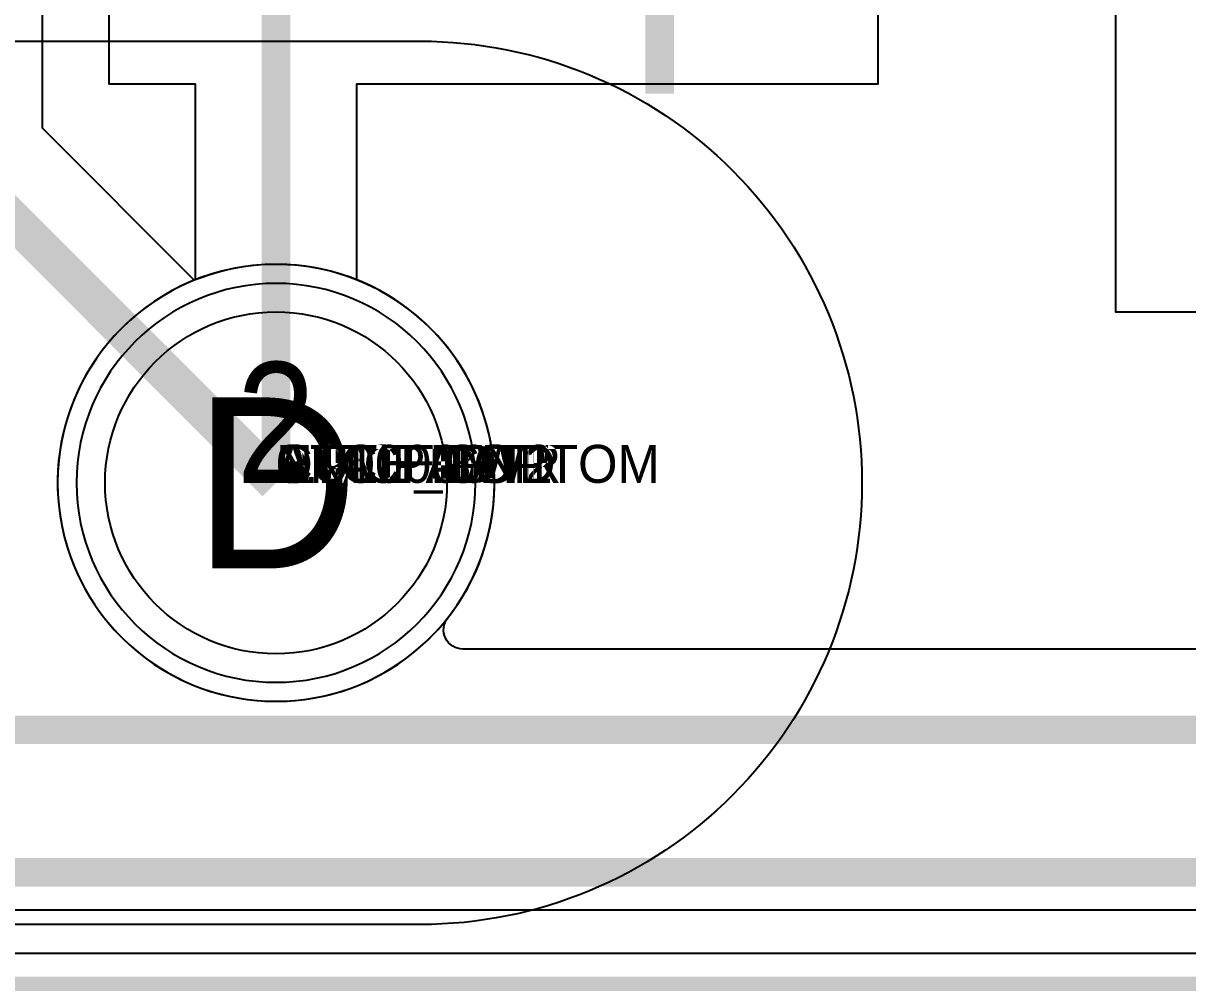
# Model space of a CAD drawing. Extents: x 0 to 323, y 0 to 320.
# Drawn here: x 42.15 to 48.28, y 89.32 to 94.37 of the extents above; entities that cross this region are included whole.
import ezdxf
from ezdxf.enums import TextEntityAlignment as Align

# ---------------------------------------------------------------- set-up
doc = ezdxf.new("R2010")
doc.units = 0
doc.header["$MEASUREMENT"] = 0
doc.layers.get('0').update_dxf_attribs({"linetype": 'CONTINUOUS'})
for name, color, linetype in [('CDN_FIGURES', 7, 'CONTINUOUS'), ('ETCH_BOTTOM', 7, 'CONTINUOUS'), ('ETCH_GND', 3, 'CONTINUOUS'), ('ETCH_INT1', 4, 'CONTINUOUS'), ('ETCH_INT2', 5, 'CONTINUOUS'), ('ETCH_PWR', 6, 'CONTINUOUS'), ('ETCH_TOP', 2, 'CONTINUOUS'), ('MANUFACTURING_NCLEGEND-1-6', 8, 'CONTINUOUS'), ('PACKAGE_GEOMETRY_ASSEMBLY_TOP', 11, 'CONTINUOUS'), ('PACKAGE_GEOMETRY_PIN_NUMBER', 9, 'CONTINUOUS')]:
    doc.layers.add(name, color=color, linetype=linetype)

# ---------------------------------------------------------------- blocks, each defined once
blk = doc.blocks.new('PAD_INFO')
for tag in ['SHAPE_TYPE', 'PAD_HEIGHT', 'PAD_LAYER', 'PAD_TYPE', 'PAD_WIDTH']:
    blk.add_attdef(tag, (0, 0), '', height=0.2)
at = {"flags": 2}
blk.add_attdef('CDN_TYPE', (0, 0), '', height=0.2, dxfattribs=at)
blk = doc.blocks.new('DRILL_INFO')
at = {"flags": 2}
blk.add_attdef('CDN_TYPE', (0, 0), '', height=0.2, dxfattribs=at)
for tag in ['FSHAPE', 'FCHAR', 'DRILL_HEIGHT', 'DIAMETER', 'PLATED', 'DRILL_WIDTH']:
    blk.add_attdef(tag, (0, 0), '', height=0.2)
blk = doc.blocks.new('CR1800X0900TH')
at = {"layer": 'ETCH_BOTTOM'}
blk.add_circle((0, 0), 0.9, dxfattribs=at)
at = {"layer": 'ETCH_GND'}
blk.add_circle((0, 0), 0.9, dxfattribs=at)
at = {"layer": 'ETCH_INT1'}
blk.add_circle((0, 0), 0.9, dxfattribs=at)
at = {"layer": 'ETCH_INT2'}
blk.add_circle((0, 0), 0.9, dxfattribs=at)
at = {"layer": 'ETCH_PWR'}
blk.add_circle((0, 0), 0.9, dxfattribs=at)
at = {"layer": 'ETCH_TOP'}
blk.add_circle((0, 0), 0.9, dxfattribs=at)
ref = blk.add_blockref('PAD_INFO', (0, 0))
ref.add_attrib('PAD_LAYER', 'ETCH_TOP', (0, 0), dxfattribs={"height": 0.2})
ref.add_attrib('SHAPE_TYPE', 'NULL', (0, 0), dxfattribs={"height": 0.2})
ref.add_attrib('PAD_TYPE', 'ANTIPAD', (0, 0), dxfattribs={"height": 0.2})
ref.add_attrib('PAD_WIDTH', '0.000000', (0, 0), dxfattribs={"height": 0.2})
ref.add_attrib('PAD_HEIGHT', '0.000000', (0, 0), dxfattribs={"height": 0.2})
ref = blk.add_blockref('PAD_INFO', (0, 0))
ref.add_attrib('PAD_LAYER', 'ETCH_GND', (0, 0), dxfattribs={"height": 0.2})
ref.add_attrib('SHAPE_TYPE', 'NULL', (0, 0), dxfattribs={"height": 0.2})
ref.add_attrib('PAD_TYPE', 'ANTIPAD', (0, 0), dxfattribs={"height": 0.2})
ref.add_attrib('PAD_WIDTH', '0.000000', (0, 0), dxfattribs={"height": 0.2})
ref.add_attrib('PAD_HEIGHT', '0.000000', (0, 0), dxfattribs={"height": 0.2})
ref = blk.add_blockref('PAD_INFO', (0, 0))
ref.add_attrib('PAD_LAYER', 'ETCH_INT1', (0, 0), dxfattribs={"height": 0.2})
ref.add_attrib('SHAPE_TYPE', 'NULL', (0, 0), dxfattribs={"height": 0.2})
ref.add_attrib('PAD_TYPE', 'ANTIPAD', (0, 0), dxfattribs={"height": 0.2})
ref.add_attrib('PAD_WIDTH', '0.000000', (0, 0), dxfattribs={"height": 0.2})
ref.add_attrib('PAD_HEIGHT', '0.000000', (0, 0), dxfattribs={"height": 0.2})
ref = blk.add_blockref('PAD_INFO', (0, 0))
ref.add_attrib('PAD_LAYER', 'ETCH_INT2', (0, 0), dxfattribs={"height": 0.2})
ref.add_attrib('SHAPE_TYPE', 'NULL', (0, 0), dxfattribs={"height": 0.2})
ref.add_attrib('PAD_TYPE', 'ANTIPAD', (0, 0), dxfattribs={"height": 0.2})
ref.add_attrib('PAD_WIDTH', '0.000000', (0, 0), dxfattribs={"height": 0.2})
ref.add_attrib('PAD_HEIGHT', '0.000000', (0, 0), dxfattribs={"height": 0.2})
ref = blk.add_blockref('PAD_INFO', (0, 0))
ref.add_attrib('PAD_LAYER', 'ETCH_PWR', (0, 0), dxfattribs={"height": 0.2})
ref.add_attrib('SHAPE_TYPE', 'NULL', (0, 0), dxfattribs={"height": 0.2})
ref.add_attrib('PAD_TYPE', 'ANTIPAD', (0, 0), dxfattribs={"height": 0.2})
ref.add_attrib('PAD_WIDTH', '0.000000', (0, 0), dxfattribs={"height": 0.2})
ref.add_attrib('PAD_HEIGHT', '0.000000', (0, 0), dxfattribs={"height": 0.2})
ref = blk.add_blockref('PAD_INFO', (0, 0))
ref.add_attrib('PAD_LAYER', 'ETCH_BOTTOM', (0, 0), dxfattribs={"height": 0.2})
ref.add_attrib('SHAPE_TYPE', 'NULL', (0, 0), dxfattribs={"height": 0.2})
ref.add_attrib('PAD_TYPE', 'ANTIPAD', (0, 0), dxfattribs={"height": 0.2})
ref.add_attrib('PAD_WIDTH', '0.000000', (0, 0), dxfattribs={"height": 0.2})
ref.add_attrib('PAD_HEIGHT', '0.000000', (0, 0), dxfattribs={"height": 0.2})
ref = blk.add_blockref('PAD_INFO', (0, 0))
ref.add_attrib('PAD_LAYER', 'ETCH_TOP', (0, 0), dxfattribs={"height": 0.2})
ref.add_attrib('SHAPE_TYPE', 'NULL', (0, 0), dxfattribs={"height": 0.2})
ref.add_attrib('PAD_TYPE', 'THERMAL', (0, 0), dxfattribs={"height": 0.2})
ref.add_attrib('PAD_WIDTH', '0.000000', (0, 0), dxfattribs={"height": 0.2})
ref.add_attrib('PAD_HEIGHT', '0.000000', (0, 0), dxfattribs={"height": 0.2})
ref = blk.add_blockref('PAD_INFO', (0, 0))
ref.add_attrib('PAD_LAYER', 'ETCH_GND', (0, 0), dxfattribs={"height": 0.2})
ref.add_attrib('SHAPE_TYPE', 'NULL', (0, 0), dxfattribs={"height": 0.2})
ref.add_attrib('PAD_TYPE', 'THERMAL', (0, 0), dxfattribs={"height": 0.2})
ref.add_attrib('PAD_WIDTH', '0.000000', (0, 0), dxfattribs={"height": 0.2})
ref.add_attrib('PAD_HEIGHT', '0.000000', (0, 0), dxfattribs={"height": 0.2})
ref = blk.add_blockref('PAD_INFO', (0, 0))
ref.add_attrib('PAD_LAYER', 'ETCH_INT1', (0, 0), dxfattribs={"height": 0.2})
ref.add_attrib('SHAPE_TYPE', 'NULL', (0, 0), dxfattribs={"height": 0.2})
ref.add_attrib('PAD_TYPE', 'THERMAL', (0, 0), dxfattribs={"height": 0.2})
ref.add_attrib('PAD_WIDTH', '0.000000', (0, 0), dxfattribs={"height": 0.2})
ref.add_attrib('PAD_HEIGHT', '0.000000', (0, 0), dxfattribs={"height": 0.2})
ref = blk.add_blockref('PAD_INFO', (0, 0))
ref.add_attrib('PAD_LAYER', 'ETCH_INT2', (0, 0), dxfattribs={"height": 0.2})
ref.add_attrib('SHAPE_TYPE', 'NULL', (0, 0), dxfattribs={"height": 0.2})
ref.add_attrib('PAD_TYPE', 'THERMAL', (0, 0), dxfattribs={"height": 0.2})
ref.add_attrib('PAD_WIDTH', '0.000000', (0, 0), dxfattribs={"height": 0.2})
ref.add_attrib('PAD_HEIGHT', '0.000000', (0, 0), dxfattribs={"height": 0.2})
ref = blk.add_blockref('PAD_INFO', (0, 0))
ref.add_attrib('PAD_LAYER', 'ETCH_PWR', (0, 0), dxfattribs={"height": 0.2})
ref.add_attrib('SHAPE_TYPE', 'NULL', (0, 0), dxfattribs={"height": 0.2})
ref.add_attrib('PAD_TYPE', 'THERMAL', (0, 0), dxfattribs={"height": 0.2})
ref.add_attrib('PAD_WIDTH', '0.000000', (0, 0), dxfattribs={"height": 0.2})
ref.add_attrib('PAD_HEIGHT', '0.000000', (0, 0), dxfattribs={"height": 0.2})
ref = blk.add_blockref('PAD_INFO', (0, 0))
ref.add_attrib('PAD_LAYER', 'ETCH_BOTTOM', (0, 0), dxfattribs={"height": 0.2})
ref.add_attrib('SHAPE_TYPE', 'NULL', (0, 0), dxfattribs={"height": 0.2})
ref.add_attrib('PAD_TYPE', 'THERMAL', (0, 0), dxfattribs={"height": 0.2})
ref.add_attrib('PAD_WIDTH', '0.000000', (0, 0), dxfattribs={"height": 0.2})
ref.add_attrib('PAD_HEIGHT', '0.000000', (0, 0), dxfattribs={"height": 0.2})
ref = blk.add_blockref('DRILL_INFO', (0, 0))
ref.add_attrib('DIAMETER', '0.900000', (0, 0), dxfattribs={"height": 0.2})
ref.add_attrib('PLATED', 'PLATED', (0, 0), dxfattribs={"height": 0.2})
ref.add_attrib('FSHAPE', 'CIRCLE', (0, 0), dxfattribs={"height": 0.2})
ref.add_attrib('FCHAR', 'D', (0, 0), dxfattribs={"height": 0.2})
ref.add_attrib('DRILL_WIDTH', '1.800000', (0, 0), dxfattribs={"height": 0.2})
ref.add_attrib('DRILL_HEIGHT', '1.800000', (0, 0), dxfattribs={"height": 0.2})
ref = blk.add_blockref('PAD_INFO', (0, 0))
ref.add_attrib('PAD_LAYER', 'ETCH_TOP', (0, 0), dxfattribs={"height": 0.2})
ref.add_attrib('SHAPE_TYPE', 'CIRCLE', (0, 0), dxfattribs={"height": 0.2})
ref.add_attrib('PAD_TYPE', 'REGULAR', (0, 0), dxfattribs={"height": 0.2})
ref.add_attrib('PAD_WIDTH', '1.800000', (0, 0), dxfattribs={"height": 0.2})
ref.add_attrib('PAD_HEIGHT', '1.800000', (0, 0), dxfattribs={"height": 0.2})
ref = blk.add_blockref('PAD_INFO', (0, 0))
ref.add_attrib('PAD_LAYER', 'ETCH_GND', (0, 0), dxfattribs={"height": 0.2})
ref.add_attrib('SHAPE_TYPE', 'CIRCLE', (0, 0), dxfattribs={"height": 0.2})
ref.add_attrib('PAD_TYPE', 'REGULAR', (0, 0), dxfattribs={"height": 0.2})
ref.add_attrib('PAD_WIDTH', '1.800000', (0, 0), dxfattribs={"height": 0.2})
ref.add_attrib('PAD_HEIGHT', '1.800000', (0, 0), dxfattribs={"height": 0.2})
ref = blk.add_blockref('PAD_INFO', (0, 0))
ref.add_attrib('PAD_LAYER', 'ETCH_INT1', (0, 0), dxfattribs={"height": 0.2})
ref.add_attrib('SHAPE_TYPE', 'CIRCLE', (0, 0), dxfattribs={"height": 0.2})
ref.add_attrib('PAD_TYPE', 'REGULAR', (0, 0), dxfattribs={"height": 0.2})
ref.add_attrib('PAD_WIDTH', '1.800000', (0, 0), dxfattribs={"height": 0.2})
ref.add_attrib('PAD_HEIGHT', '1.800000', (0, 0), dxfattribs={"height": 0.2})
ref = blk.add_blockref('PAD_INFO', (0, 0))
ref.add_attrib('PAD_LAYER', 'ETCH_INT2', (0, 0), dxfattribs={"height": 0.2})
ref.add_attrib('SHAPE_TYPE', 'CIRCLE', (0, 0), dxfattribs={"height": 0.2})
ref.add_attrib('PAD_TYPE', 'REGULAR', (0, 0), dxfattribs={"height": 0.2})
ref.add_attrib('PAD_WIDTH', '1.800000', (0, 0), dxfattribs={"height": 0.2})
ref.add_attrib('PAD_HEIGHT', '1.800000', (0, 0), dxfattribs={"height": 0.2})
ref = blk.add_blockref('PAD_INFO', (0, 0))
ref.add_attrib('PAD_LAYER', 'ETCH_PWR', (0, 0), dxfattribs={"height": 0.2})
ref.add_attrib('SHAPE_TYPE', 'CIRCLE', (0, 0), dxfattribs={"height": 0.2})
ref.add_attrib('PAD_TYPE', 'REGULAR', (0, 0), dxfattribs={"height": 0.2})
ref.add_attrib('PAD_WIDTH', '1.800000', (0, 0), dxfattribs={"height": 0.2})
ref.add_attrib('PAD_HEIGHT', '1.800000', (0, 0), dxfattribs={"height": 0.2})
ref = blk.add_blockref('PAD_INFO', (0, 0))
ref.add_attrib('PAD_LAYER', 'ETCH_BOTTOM', (0, 0), dxfattribs={"height": 0.2})
ref.add_attrib('SHAPE_TYPE', 'CIRCLE', (0, 0), dxfattribs={"height": 0.2})
ref.add_attrib('PAD_TYPE', 'REGULAR', (0, 0), dxfattribs={"height": 0.2})
ref.add_attrib('PAD_WIDTH', '1.800000', (0, 0), dxfattribs={"height": 0.2})
ref.add_attrib('PAD_HEIGHT', '1.800000', (0, 0), dxfattribs={"height": 0.2})
for tag in ['CDN_TYPE', 'PIN']:
    blk.add_attdef(tag, (0, 0), '', height=0.2)
at = {"flags": 2}
for tag in ['PSTKNAME', 'BBV']:
    blk.add_attdef(tag, (0, 0), '', height=0.2, dxfattribs=at)
blk = doc.blocks.new('F620')
at = {"layer": 'PACKAGE_GEOMETRY_ASSEMBLY_TOP'}
blk.add_lwpolyline([(-0.76, 2.325), (5.64, 2.325, -0.414214), (7.965, 0, -0.414214), (5.64, -2.325), (-0.76, -2.325, -0.414214), (-3.085, 0, -0.414214), (-0.76, 2.325)], format="xyb", close=True, dxfattribs=at)
at = {"layer": 'ETCH_TOP'}
blk.add_blockref('CR1800X0900TH', (4.88, 0), dxfattribs=at)
at = {"flags": 2}
for tag in ['SYMBOL_TYPE', 'CDN_TYPE', 'REFDES']:
    blk.add_attdef(tag, (0, 0), '', height=0.2, dxfattribs=at)
blk = doc.blocks.new('FIGURE_CIRCLE')
at = {"layer": 'CDN_FIGURES'}
blk.add_circle((0, 0), 0.5, dxfattribs=at)

msp = doc.modelspace()

# ---------------------------------------------------------------- linework, layer by layer
at = {"layer": 'ETCH_BOTTOM'}
for points, format in [([(40.4973, 94.8999), (42.5999, 94.8999), (42.5999, 94.0499), (43.0549, 94.0499), (43.0549, 93.0192), (43.0243, 93.006, 4.841189), (43.9357, 93.006), (43.9051, 93.0192), (43.9051, 94.0499), (46.6501, 94.0499), (46.6501, 96.8501), (43.8348, 96.8501, -0.549607), (43.7431, 96.9946, 0.519897), (43.2555, 97.8475), (43.2373, 97.8492), (42.6001, 98.4864), (42.6001, 99.1399)], "xyb"), ([(15.552, 68.748, 0.2, 0.2, 0), (14.8034, 68.748, 0.2, 0.2, 0), (14.139, 69.4124, 0.2, 0.2, 0), (14.139, 70.594, 0.2, 0.2, 0), (18.5, 74.955, 0.2, 0.2, 0), (18.5, 78.0986, 0.2, 0.2, 0), (21.1514, 80.75, 0.2, 0.2, 0), (28.2486, 80.75, 0.2, 0.2, 0), (33.05, 85.5514, 0.2, 0.2, 0), (33.05, 86.6436, 0.2, 0.2, 0), (35.6564, 89.25, 0.2, 0.2, 0), (67.1, 89.25, 0.2, 0.2, 0), (72.92, 95.07, 0.2, 0.2, 0), (84.27, 95.07, 0.2, 0.2, 0), (86.75, 97.55, 0.2, 0.2, 0)], "xyseb"), ([(43.48, 91.95, 0.15, 0.15, 0), (43.48, 95.18, 0.15, 0.15, 0), (43.75, 95.45, 0.15, 0.15, 0)], "xyseb"), ([(45.5, 93.9992, 0.15, 0.15, 0), (45.5, 95.45, 0.15, 0.15, 0)], "xyseb"), ([(66.9136, 89.7001), (36.4928, 89.7001, -0.668179)], "xyb")]:
    msp.add_lwpolyline(points, format=format, dxfattribs=at)
at = {"layer": 'ETCH_GND'}
msp.add_lwpolyline([(44.5301, 91.95, 1), (42.4299, 91.95, 1)], format="xyb", close=True, dxfattribs=at)
at = {"layer": 'ETCH_INT1'}
msp.add_lwpolyline([(44.6301, 91.95, 1), (42.3299, 91.95, 1)], format="xyb", close=True, dxfattribs=at)
at = {"layer": 'ETCH_INT2'}
msp.add_lwpolyline([(44.6301, 91.95, 1), (42.3299, 91.95, 1)], format="xyb", close=True, dxfattribs=at)
at = {"layer": 'ETCH_PWR'}
msp.add_lwpolyline([(44.5301, 91.95, 1), (42.4299, 91.95, 1)], format="xyb", close=True, dxfattribs=at)
at = {"layer": 'ETCH_TOP'}
for points, format in [([(43.48, 91.95, 0.2, 0.2, 0), (41.8, 93.63, 0.2, 0.2, 0), (41.8, 99.7486, 0.2, 0.2, 0), (41.9, 99.8486, 0.2, 0.2, 0), (41.9, 100.95, 0.2, 0.2, 0)], "xyseb"), ([(60.178, 67.704, 0.15, 0.15, 0), (60.275, 67.801, 0.15, 0.15, 0), (60.275, 80.5175, 0.15, 0.15, 0), (50.1425, 90.65, 0.15, 0.15, 0), (38.309, 90.65, 0.15, 0.15, 0), (32.9, 96.059, 0.15, 0.15, 0), (32.9, 98.9182, 0.15, 0.15, 0), (32.1182, 99.7, 0.15, 0.15, 0), (32.05, 99.7, 0.15, 0.15, 0), (32.05, 100.65, 0.15, 0.15, 0)], "xyseb"), ([(50.3186, 91.0751), (44.4638, 91.0751, -0.626036), (44.3841, 91.2392, 0.757164), (43.08, 93.0283), (43.0495, 93.017), (42.2501, 93.8164), (42.2501, 97.1399), (42.558, 97.1399), (42.5672, 97.1008, 0.791642), (43.8328, 97.1008), (43.842, 97.1399), (45.4901, 97.1399), (45.4901, 98.6286, -0.668179), (45.6632, 98.7003), (47.7636, 96.5999), (47.8999, 96.5999), (47.8999, 92.8499), (48.6805, 92.8499)], "xyb"), ([(59.678, 67.704, 0.15, 0.15, 0), (59.803, 67.829, 0.15, 0.15, 0), (59.803, 69.5787, 0.15, 0.15, 0), (59.975, 69.7507, 0.15, 0.15, 0), (59.975, 80.3932, 0.15, 0.15, 0), (50.4682, 89.9, 0.15, 0.15, 0), (36.35, 89.9, 0.15, 0.15, 0), (32.05, 94.2, 0.15, 0.15, 0), (32.05, 98.2, 0.15, 0.15, 0)], "xyseb"), ([(31.6249, 94.0239), (36.1739, 89.4749), (50.2921, 89.4749), (54.7938, 84.9732, -0.668179), (54.7221, 84.8001), (54.4307, 84.8001), (53.55, 83.9194), (52.6693, 84.8001), (50.5499, 84.8001), (50.5499, 80.2999), (54.5498, 80.2999), (54.5499, 80.2493, 0.998601), (55.5501, 80.2493), (55.5502, 80.2999), (56.5501, 80.2999), (56.5501, 82.0498), (56.6007, 82.0499, 0.357791), (57.0906, 82.4531, -0.600007), (57.2618, 82.5052), (59.5499, 80.2171), (59.5499, 75.3593, -0.668179)], "xyb")]:
    msp.add_lwpolyline(points, format=format, dxfattribs=at)

# ---------------------------------------------------------------- block references
msp.add_blockref('F620', (38.6, 91.95))
at = {"layer": 'MANUFACTURING_NCLEGEND-1-6', "xscale": 1.8, "yscale": 1.8}
msp.add_blockref('FIGURE_CIRCLE', (43.48, 91.95), dxfattribs=at)

# ---------------------------------------------------------------- texts
at = {"layer": 'MANUFACTURING_NCLEGEND-1-6'}
msp.add_text('D', height=0.9, dxfattribs=at).set_placement((43.48, 91.95), align=Align.MIDDLE_CENTER)
at = {"layer": 'PACKAGE_GEOMETRY_PIN_NUMBER', "width": 0.87874}
msp.add_text('2', height=0.635, dxfattribs=at).set_placement((43.48, 91.95), align=Align.CENTER)

doc.saveas('drawing.dxf')
